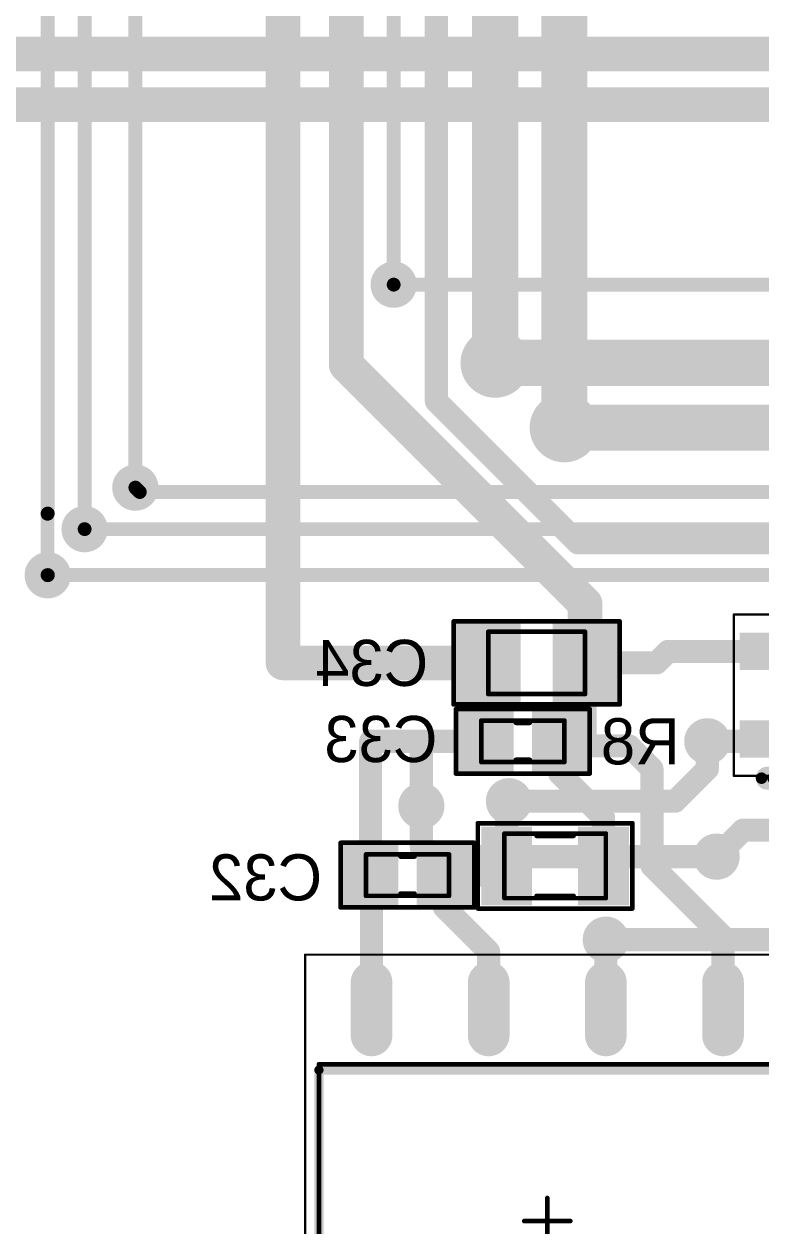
# Model space of a CAD drawing. Header units: millimetres. Extents: x 29 to 180, y 30 to 200.
# Drawn here: x 71.49 to 87.46, y 63.19 to 89.25 of the extents above; entities that cross this region are included whole.
import ezdxf

# ---------------------------------------------------------------- set-up
doc = ezdxf.new("R2010")
doc.units = ezdxf.units.MM
for name, color, linetype in [('BottomLayer', 5, 'Continuous'), ('BottomOverlay', 54, 'Continuous'), ('BottomPaste', 16, 'Continuous'), ('BottomSolder', 6, 'Continuous'), ('Mechanical13', 56, 'Continuous'), ('Mechanical15', 56, 'Continuous'), ('MultiLayer', 9, 'Continuous'), ('TopLayer', 1, 'Continuous'), ('TopSolder', 216, 'Continuous'), ('ViaHoleLayer', 16, 'Continuous')]:
    doc.layers.add(name, color=color, linetype=linetype)

# ---------------------------------------------------------------- blocks, each defined once
blk = doc.blocks.new('SMD_C_0603_B_234')
at = {"layer": 'BottomLayer'}
for points in [[(-1.3, 0.55), (-1.3, -0.55), (-0.3, 0.55), (-0.3, -0.55)], [(0.3, 0.55), (0.3, -0.55), (1.3, 0.55), (1.3, -0.55)]]:
    blk.add_solid(points, dxfattribs=at)
at = {"layer": 'BottomOverlay', "const_width": 0.1}
for points in [[(-1.45, -0.7), (-1.45, 0.7)], [(-1.45, 0.7), (1.45, 0.7)], [(1.45, -0.7), (1.45, 0.7)], [(-0.15, 0.4), (0.15, 0.4)], [(-0.15, -0.4), (0.15, -0.4)], [(-1.45, -0.7), (1.45, -0.7)]]:
    blk.add_lwpolyline(points, dxfattribs=at)
at = {"layer": 'BottomOverlay', "const_width": 0.05}
for points in [[(-1.475, 0.7, 1), (-1.425, 0.7, 1)], [(-1.475, 0.7, 1), (-1.425, 0.7, 1)], [(1.425, 0.7, 1), (1.475, 0.7, 1)], [(1.425, 0.7, 1), (1.475, 0.7, 1)], [(-0.175, 0.4, 1), (-0.125, 0.4, 1)], [(0.125, 0.4, 1), (0.175, 0.4, 1)], [(-0.175, -0.4, 1), (-0.125, -0.4, 1)], [(0.125, -0.4, 1), (0.175, -0.4, 1)], [(-1.475, -0.7, 1), (-1.425, -0.7, 1)], [(-1.475, -0.7, 1), (-1.425, -0.7, 1)], [(1.425, -0.7, 1), (1.475, -0.7, 1)], [(1.425, -0.7, 1), (1.475, -0.7, 1)]]:
    blk.add_lwpolyline(points, format="xyb", close=True, dxfattribs=at)
at = {"layer": 'BottomPaste'}
for points in [[(-1.3, 0.55), (-1.3, -0.55), (-0.3, 0.55), (-0.3, -0.55)], [(0.3, 0.55), (0.3, -0.55), (1.3, 0.55), (1.3, -0.55)]]:
    blk.add_solid(points, dxfattribs=at)
at = {"layer": 'BottomSolder'}
for points in [[(-1.402, 0.652), (-1.402, -0.652), (-0.198, 0.652), (-0.198, -0.652)], [(0.198, 0.652), (0.198, -0.652), (1.402, 0.652), (1.402, -0.652)]]:
    blk.add_solid(points, dxfattribs=at)
at = {"layer": 'Mechanical13', "const_width": 0.1}
for points in [[(-0.9, -0.45), (-0.9, 0.45)], [(-0.9, 0.45), (0.9, 0.45)], [(0.9, -0.45), (0.9, 0.45)], [(-0.9, -0.45), (0.9, -0.45)]]:
    blk.add_lwpolyline(points, dxfattribs=at)
at = {"layer": 'Mechanical13', "const_width": 0.05}
for points in [[(-0.925, 0.45, 1), (-0.875, 0.45, 1)], [(-0.925, 0.45, 1), (-0.875, 0.45, 1)], [(0.875, 0.45, 1), (0.925, 0.45, 1)], [(0.875, 0.45, 1), (0.925, 0.45, 1)], [(-0.925, -0.45, 1), (-0.875, -0.45, 1)], [(-0.925, -0.45, 1), (-0.875, -0.45, 1)], [(0.875, -0.45, 1), (0.925, -0.45, 1)], [(0.875, -0.45, 1), (0.925, -0.45, 1)]]:
    blk.add_lwpolyline(points, format="xyb", close=True, dxfattribs=at)
at = {"layer": 'Mechanical15', "const_width": 0.05}
for points in [[(-1.475, -0.7), (-1.475, 0.7)], [(-1.475, 0.7), (1.45, 0.7)], [(1.45, -0.7), (1.45, 0.7)], [(-1.475, -0.7), (1.45, -0.7)]]:
    blk.add_lwpolyline(points, dxfattribs=at)
at = {"layer": 'Mechanical15', "const_width": 0.025}
for points in [[(-1.488, 0.7, 1), (-1.463, 0.7, 1)], [(-1.488, 0.7, 1), (-1.463, 0.7, 1)], [(1.438, 0.7, 1), (1.462, 0.7, 1)], [(1.438, 0.7, 1), (1.462, 0.7, 1)], [(-1.488, -0.7, 1), (-1.463, -0.7, 1)], [(-1.488, -0.7, 1), (-1.463, -0.7, 1)], [(1.438, -0.7, 1), (1.462, -0.7, 1)], [(1.438, -0.7, 1), (1.462, -0.7, 1)]]:
    blk.add_lwpolyline(points, format="xyb", close=True, dxfattribs=at)
blk = doc.blocks.new('SMD_C_0603_B_235')
at = {"layer": 'BottomLayer'}
for points in [[(-1.3, 0.55), (-1.3, -0.55), (-0.3, 0.55), (-0.3, -0.55)], [(0.3, 0.55), (0.3, -0.55), (1.3, 0.55), (1.3, -0.55)]]:
    blk.add_solid(points, dxfattribs=at)
at = {"layer": 'BottomOverlay', "const_width": 0.1}
for points in [[(-1.45, -0.7), (-1.45, 0.7)], [(-1.45, 0.7), (1.45, 0.7)], [(1.45, -0.7), (1.45, 0.7)], [(-0.15, 0.4), (0.15, 0.4)], [(-0.15, -0.4), (0.15, -0.4)], [(-1.45, -0.7), (1.45, -0.7)]]:
    blk.add_lwpolyline(points, dxfattribs=at)
at = {"layer": 'BottomOverlay', "const_width": 0.05}
for points in [[(-1.475, 0.7, 1), (-1.425, 0.7, 1)], [(-1.475, 0.7, 1), (-1.425, 0.7, 1)], [(1.425, 0.7, 1), (1.475, 0.7, 1)], [(1.425, 0.7, 1), (1.475, 0.7, 1)], [(-0.175, 0.4, 1), (-0.125, 0.4, 1)], [(0.125, 0.4, 1), (0.175, 0.4, 1)], [(-0.175, -0.4, 1), (-0.125, -0.4, 1)], [(0.125, -0.4, 1), (0.175, -0.4, 1)], [(-1.475, -0.7, 1), (-1.425, -0.7, 1)], [(-1.475, -0.7, 1), (-1.425, -0.7, 1)], [(1.425, -0.7, 1), (1.475, -0.7, 1)], [(1.425, -0.7, 1), (1.475, -0.7, 1)]]:
    blk.add_lwpolyline(points, format="xyb", close=True, dxfattribs=at)
at = {"layer": 'BottomPaste'}
for points in [[(-1.3, 0.55), (-1.3, -0.55), (-0.3, 0.55), (-0.3, -0.55)], [(0.3, 0.55), (0.3, -0.55), (1.3, 0.55), (1.3, -0.55)]]:
    blk.add_solid(points, dxfattribs=at)
at = {"layer": 'BottomSolder'}
for points in [[(-1.402, 0.652), (-1.402, -0.652), (-0.198, 0.652), (-0.198, -0.652)], [(0.198, 0.652), (0.198, -0.652), (1.402, 0.652), (1.402, -0.652)]]:
    blk.add_solid(points, dxfattribs=at)
at = {"layer": 'Mechanical13', "const_width": 0.1}
for points in [[(-0.9, -0.45), (-0.9, 0.45)], [(-0.9, 0.45), (0.9, 0.45)], [(0.9, -0.45), (0.9, 0.45)], [(-0.9, -0.45), (0.9, -0.45)]]:
    blk.add_lwpolyline(points, dxfattribs=at)
at = {"layer": 'Mechanical13', "const_width": 0.05}
for points in [[(-0.925, 0.45, 1), (-0.875, 0.45, 1)], [(-0.925, 0.45, 1), (-0.875, 0.45, 1)], [(0.875, 0.45, 1), (0.925, 0.45, 1)], [(0.875, 0.45, 1), (0.925, 0.45, 1)], [(-0.925, -0.45, 1), (-0.875, -0.45, 1)], [(-0.925, -0.45, 1), (-0.875, -0.45, 1)], [(0.875, -0.45, 1), (0.925, -0.45, 1)], [(0.875, -0.45, 1), (0.925, -0.45, 1)]]:
    blk.add_lwpolyline(points, format="xyb", close=True, dxfattribs=at)
at = {"layer": 'Mechanical15', "const_width": 0.05}
for points in [[(-1.475, -0.7), (-1.475, 0.7)], [(-1.475, 0.7), (1.45, 0.7)], [(1.45, -0.7), (1.45, 0.7)], [(-1.475, -0.7), (1.45, -0.7)]]:
    blk.add_lwpolyline(points, dxfattribs=at)
at = {"layer": 'Mechanical15', "const_width": 0.025}
for points in [[(-1.488, 0.7, 1), (-1.463, 0.7, 1)], [(-1.488, 0.7, 1), (-1.463, 0.7, 1)], [(1.438, 0.7, 1), (1.462, 0.7, 1)], [(1.438, 0.7, 1), (1.462, 0.7, 1)], [(-1.488, -0.7, 1), (-1.463, -0.7, 1)], [(-1.488, -0.7, 1), (-1.463, -0.7, 1)], [(1.438, -0.7, 1), (1.462, -0.7, 1)], [(1.438, -0.7, 1), (1.462, -0.7, 1)]]:
    blk.add_lwpolyline(points, format="xyb", close=True, dxfattribs=at)
blk = doc.blocks.new('SMD_C_0805_B_236')
at = {"layer": 'BottomLayer'}
for points in [[(-1.65, 0.75), (-1.65, -0.75), (-0.45, 0.75), (-0.45, -0.75)], [(0.45, 0.75), (0.45, -0.75), (1.65, 0.75), (1.65, -0.75)]]:
    blk.add_solid(points, dxfattribs=at)
at = {"layer": 'BottomOverlay', "const_width": 0.1}
for points in [[(-1.8, -0.9), (-1.8, 0.9)], [(-1.8, 0.9), (1.8, 0.9)], [(1.8, -0.9), (1.8, 0.9)], [(-0.35, 0.675), (0.35, 0.675)], [(-0.35, -0.675), (0.35, -0.675)], [(-1.8, -0.9), (1.8, -0.9)]]:
    blk.add_lwpolyline(points, dxfattribs=at)
at = {"layer": 'BottomOverlay', "const_width": 0.05}
for points in [[(-1.825, 0.9, 1), (-1.775, 0.9, 1)], [(-1.825, 0.9, 1), (-1.775, 0.9, 1)], [(1.775, 0.9, 1), (1.825, 0.9, 1)], [(1.775, 0.9, 1), (1.825, 0.9, 1)], [(-0.375, 0.675, 1), (-0.325, 0.675, 1)], [(0.325, 0.675, 1), (0.375, 0.675, 1)], [(-0.375, -0.675, 1), (-0.325, -0.675, 1)], [(0.325, -0.675, 1), (0.375, -0.675, 1)], [(-1.825, -0.9, 1), (-1.775, -0.9, 1)], [(-1.825, -0.9, 1), (-1.775, -0.9, 1)], [(1.775, -0.9, 1), (1.825, -0.9, 1)], [(1.775, -0.9, 1), (1.825, -0.9, 1)]]:
    blk.add_lwpolyline(points, format="xyb", close=True, dxfattribs=at)
at = {"layer": 'BottomPaste'}
for points in [[(-1.65, 0.75), (-1.65, -0.75), (-0.45, 0.75), (-0.45, -0.75)], [(0.45, 0.75), (0.45, -0.75), (1.65, 0.75), (1.65, -0.75)]]:
    blk.add_solid(points, dxfattribs=at)
at = {"layer": 'BottomSolder'}
for points in [[(-1.752, 0.852), (-1.752, -0.852), (-0.348, 0.852), (-0.348, -0.852)], [(0.348, 0.852), (0.348, -0.852), (1.752, 0.852), (1.752, -0.852)]]:
    blk.add_solid(points, dxfattribs=at)
at = {"layer": 'Mechanical13', "const_width": 0.1}
for points in [[(-1.05, 0.675), (1.05, 0.675)], [(-1.05, -0.675), (-1.05, 0.675)], [(1.05, -0.675), (1.05, 0.675)], [(-1.05, -0.675), (1.05, -0.675)]]:
    blk.add_lwpolyline(points, dxfattribs=at)
at = {"layer": 'Mechanical13', "const_width": 0.05}
for points in [[(-1.075, 0.675, 1), (-1.025, 0.675, 1)], [(-1.075, 0.675, 1), (-1.025, 0.675, 1)], [(1.025, 0.675, 1), (1.075, 0.675, 1)], [(1.025, 0.675, 1), (1.075, 0.675, 1)], [(-1.075, -0.675, 1), (-1.025, -0.675, 1)], [(-1.075, -0.675, 1), (-1.025, -0.675, 1)], [(1.025, -0.675, 1), (1.075, -0.675, 1)], [(1.025, -0.675, 1), (1.075, -0.675, 1)]]:
    blk.add_lwpolyline(points, format="xyb", close=True, dxfattribs=at)
at = {"layer": 'Mechanical15', "const_width": 0.05}
for points in [[(-1.8, 0.9), (1.825, 0.9)], [(-1.8, -0.9), (-1.8, 0.9)], [(1.825, -0.9), (1.825, 0.9)], [(-1.8, -0.9), (1.825, -0.9)]]:
    blk.add_lwpolyline(points, dxfattribs=at)
at = {"layer": 'Mechanical15', "const_width": 0.025}
for points in [[(-1.812, 0.9, 1), (-1.787, 0.9, 1)], [(-1.812, 0.9, 1), (-1.787, 0.9, 1)], [(1.813, 0.9, 1), (1.837, 0.9, 1)], [(1.813, 0.9, 1), (1.837, 0.9, 1)], [(-1.812, -0.9, 1), (-1.787, -0.9, 1)], [(-1.812, -0.9, 1), (-1.787, -0.9, 1)], [(1.813, -0.9, 1), (1.837, -0.9, 1)], [(1.813, -0.9, 1), (1.837, -0.9, 1)]]:
    blk.add_lwpolyline(points, format="xyb", close=True, dxfattribs=at)
blk = doc.blocks.new('6N139_X007_B_375')
at = {"layer": 'BottomLayer', "const_width": 0.7}
for points in [[(-4.025, 3.81), (-5.175, 3.81)], [(5.175, 3.81), (4.025, 3.81)], [(-4.025, 1.27), (-5.175, 1.27)], [(5.175, 1.27), (4.025, 1.27)], [(-4.025, -1.27), (-5.175, -1.27)], [(5.175, -1.27), (4.025, -1.27)], [(5.175, -3.81), (4.025, -3.81)]]:
    blk.add_lwpolyline(points, dxfattribs=at)
at = {"layer": 'BottomLayer', "const_width": 0.35}
for points in [[(-5.35, 3.81, 1), (-5, 3.81, 1)], [(-4.2, 3.81, 1), (-3.85, 3.81, 1)], [(3.85, 3.81, 1), (4.2, 3.81, 1)], [(5, 3.81, 1), (5.35, 3.81, 1)], [(-5.35, 1.27, 1), (-5, 1.27, 1)], [(-4.2, 1.27, 1), (-3.85, 1.27, 1)], [(3.85, 1.27, 1), (4.2, 1.27, 1)], [(5, 1.27, 1), (5.35, 1.27, 1)], [(-5.35, -1.27, 1), (-5, -1.27, 1)], [(-4.2, -1.27, 1), (-3.85, -1.27, 1)], [(3.85, -1.27, 1), (4.2, -1.27, 1)], [(5, -1.27, 1), (5.35, -1.27, 1)], [(3.85, -3.81, 1), (4.2, -3.81, 1)], [(5, -3.81, 1), (5.35, -3.81, 1)]]:
    blk.add_lwpolyline(points, format="xyb", close=True, dxfattribs=at)
at = {"layer": 'BottomLayer'}
blk.add_solid([(-5.525, -3.46), (-5.525, -4.16), (-3.675, -3.46), (-3.675, -4.16)], dxfattribs=at)
at = {"layer": 'BottomOverlay', "const_width": 0.2}
for points in [[(-3.275, 4.95), (-3.275, -4.95)], [(-3.275, 4.95), (3.275, 4.95)], [(3.275, 4.95), (3.275, -4.95)], [(-3.275, -4.95), (3.275, -4.95)]]:
    blk.add_lwpolyline(points, dxfattribs=at)
at = {"layer": 'BottomOverlay'}
for points, const_width in [([(-3.325, 4.95, 1), (-3.225, 4.95, 1)], 0.1), ([(-3.325, 4.95, 1), (-3.225, 4.95, 1)], 0.1), ([(3.225, 4.95, 1), (3.325, 4.95, 1)], 0.1), ([(3.225, 4.95, 1), (3.325, 4.95, 1)], 0.1), ([(-1.975, -3.95, 1), (-2.575, -3.95, 1)], 0.6), ([(-2.725, -3.95, 1), (-2.425, -3.95, 1)], 0.3), ([(-2.125, -3.95, 1), (-1.825, -3.95, 1)], 0.3), ([(-4.475, -4.71, 1), (-4.725, -4.71, 1)], 0.25), ([(-4.788, -4.71, 1), (-4.663, -4.71, 1)], 0.125), ([(-4.537, -4.71, 1), (-4.413, -4.71, 1)], 0.125), ([(-3.325, -4.95, 1), (-3.225, -4.95, 1)], 0.1), ([(-3.325, -4.95, 1), (-3.225, -4.95, 1)], 0.1), ([(3.225, -4.95, 1), (3.325, -4.95, 1)], 0.1), ([(3.225, -4.95, 1), (3.325, -4.95, 1)], 0.1)]:
    blk.add_lwpolyline(points, format="xyb", close=True, dxfattribs=dict(at, const_width=const_width))
at = {"layer": 'BottomPaste', "const_width": 0.7}
for points in [[(-4.025, 3.81), (-5.175, 3.81)], [(5.175, 3.81), (4.025, 3.81)], [(-4.025, 1.27), (-5.175, 1.27)], [(5.175, 1.27), (4.025, 1.27)], [(-4.025, -1.27), (-5.175, -1.27)], [(5.175, -1.27), (4.025, -1.27)], [(5.175, -3.81), (4.025, -3.81)]]:
    blk.add_lwpolyline(points, dxfattribs=at)
at = {"layer": 'BottomPaste', "const_width": 0.35}
for points in [[(-5.35, 3.81, 1), (-5, 3.81, 1)], [(-4.2, 3.81, 1), (-3.85, 3.81, 1)], [(3.85, 3.81, 1), (4.2, 3.81, 1)], [(5, 3.81, 1), (5.35, 3.81, 1)], [(-5.35, 1.27, 1), (-5, 1.27, 1)], [(-4.2, 1.27, 1), (-3.85, 1.27, 1)], [(3.85, 1.27, 1), (4.2, 1.27, 1)], [(5, 1.27, 1), (5.35, 1.27, 1)], [(-5.35, -1.27, 1), (-5, -1.27, 1)], [(-4.2, -1.27, 1), (-3.85, -1.27, 1)], [(3.85, -1.27, 1), (4.2, -1.27, 1)], [(5, -1.27, 1), (5.35, -1.27, 1)], [(3.85, -3.81, 1), (4.2, -3.81, 1)], [(5, -3.81, 1), (5.35, -3.81, 1)]]:
    blk.add_lwpolyline(points, format="xyb", close=True, dxfattribs=at)
at = {"layer": 'BottomPaste'}
blk.add_solid([(-5.525, -3.46), (-5.525, -4.16), (-3.675, -3.46), (-3.675, -4.16)], dxfattribs=at)
at = {"layer": 'BottomSolder', "const_width": 0.903}
for points in [[(-4.025, 3.81), (-5.175, 3.81)], [(5.175, 3.81), (4.025, 3.81)], [(-4.025, 1.27), (-5.175, 1.27)], [(5.175, 1.27), (4.025, 1.27)], [(-4.025, -1.27), (-5.175, -1.27)], [(5.175, -1.27), (4.025, -1.27)], [(5.175, -3.81), (4.025, -3.81)]]:
    blk.add_lwpolyline(points, dxfattribs=at)
at = {"layer": 'BottomSolder', "const_width": 0.452}
for points in [[(-5.401, 3.81, 1), (-4.949, 3.81, 1)], [(-4.251, 3.81, 1), (-3.799, 3.81, 1)], [(3.799, 3.81, 1), (4.251, 3.81, 1)], [(4.949, 3.81, 1), (5.401, 3.81, 1)], [(-5.401, 1.27, 1), (-4.949, 1.27, 1)], [(-4.251, 1.27, 1), (-3.799, 1.27, 1)], [(3.799, 1.27, 1), (4.251, 1.27, 1)], [(4.949, 1.27, 1), (5.401, 1.27, 1)], [(-5.401, -1.27, 1), (-4.949, -1.27, 1)], [(-4.251, -1.27, 1), (-3.799, -1.27, 1)], [(3.799, -1.27, 1), (4.251, -1.27, 1)], [(4.949, -1.27, 1), (5.401, -1.27, 1)], [(3.799, -3.81, 1), (4.251, -3.81, 1)], [(4.949, -3.81, 1), (5.401, -3.81, 1)]]:
    blk.add_lwpolyline(points, format="xyb", close=True, dxfattribs=at)
at = {"layer": 'BottomSolder'}
blk.add_solid([(-5.627, -3.358), (-5.627, -4.262), (-3.573, -3.358), (-3.573, -4.262)], dxfattribs=at)
at = {"layer": 'Mechanical13', "const_width": 0.1}
for points in [[(-3.4, 4.95), (-3.4, -4.95)], [(-3.4, 4.95), (3.4, 4.95)], [(3.4, 4.95), (3.4, -4.95)], [(-3.4, -4.95), (3.4, -4.95)]]:
    blk.add_lwpolyline(points, dxfattribs=at)
at = {"layer": 'Mechanical13'}
for points, const_width in [([(-3.425, 4.95, 1), (-3.375, 4.95, 1)], 0.05), ([(-3.425, 4.95, 1), (-3.375, 4.95, 1)], 0.05), ([(3.375, 4.95, 1), (3.425, 4.95, 1)], 0.05), ([(3.375, 4.95, 1), (3.425, 4.95, 1)], 0.05), ([(-2, -4.05, 1), (-3, -4.05, 1)], 0.1), ([(-3.025, -4.05, 1), (-2.975, -4.05, 1)], 0.05), ([(-2.025, -4.05, 1), (-1.975, -4.05, 1)], 0.05), ([(-3.425, -4.95, 1), (-3.375, -4.95, 1)], 0.05), ([(-3.425, -4.95, 1), (-3.375, -4.95, 1)], 0.05), ([(3.375, -4.95, 1), (3.425, -4.95, 1)], 0.05), ([(3.375, -4.95, 1), (3.425, -4.95, 1)], 0.05)]:
    blk.add_lwpolyline(points, format="xyb", close=True, dxfattribs=dict(at, const_width=const_width))
at = {"layer": 'Mechanical15'}
for points, const_width in [([(-5.775, 5.25), (-5.775, -5.25)], 0.05), ([(-5.775, 5.25), (5.775, 5.25)], 0.05), ([(5.775, 5.25), (5.775, -5.25)], 0.05), ([(0, 0.5), (0, -0.5)], 0.1), ([(-0.5, 0), (0.5, 0)], 0.1), ([(-5.775, -5.25), (5.775, -5.25)], 0.05)]:
    blk.add_lwpolyline(points, dxfattribs=dict(at, const_width=const_width))
for points, const_width in [([(-5.787, 5.25, 1), (-5.763, 5.25, 1)], 0.025), ([(-5.787, 5.25, 1), (-5.763, 5.25, 1)], 0.025), ([(5.763, 5.25, 1), (5.787, 5.25, 1)], 0.025), ([(5.763, 5.25, 1), (5.787, 5.25, 1)], 0.025), ([(-0.025, 0.5, 1), (0.025, 0.5, 1)], 0.05), ([(-0.525, 0, 1), (-0.475, 0, 1)], 0.05), ([(0.475, 0, 1), (0.525, 0, 1)], 0.05), ([(-0.025, -0.5, 1), (0.025, -0.5, 1)], 0.05), ([(-5.787, -5.25, 1), (-5.763, -5.25, 1)], 0.025), ([(-5.787, -5.25, 1), (-5.763, -5.25, 1)], 0.025), ([(5.763, -5.25, 1), (5.787, -5.25, 1)], 0.025), ([(5.763, -5.25, 1), (5.787, -5.25, 1)], 0.025)]:
    blk.add_lwpolyline(points, format="xyb", close=True, dxfattribs=dict(at, const_width=const_width))
blk = doc.blocks.new('SMD_R_0805_B_427')
at = {"layer": 'BottomLayer'}
for points in [[(-1.5, 0.75), (-1.5, -0.75), (-0.6, 0.75), (-0.6, -0.75)], [(0.6, 0.75), (0.6, -0.75), (1.5, 0.75), (1.5, -0.75)]]:
    blk.add_solid(points, dxfattribs=at)
at = {"layer": 'BottomOverlay', "const_width": 0.1}
for points in [[(-1.675, -0.925), (-1.675, 0.925)], [(-1.675, 0.925), (1.675, 0.925)], [(1.675, -0.925), (1.675, 0.925)], [(-0.4, 0.65), (0.4, 0.65)], [(-0.4, -0.65), (0.4, -0.65)], [(-1.675, -0.925), (1.675, -0.925)]]:
    blk.add_lwpolyline(points, dxfattribs=at)
at = {"layer": 'BottomOverlay', "const_width": 0.05}
for points in [[(-1.7, 0.925, 1), (-1.65, 0.925, 1)], [(-1.7, 0.925, 1), (-1.65, 0.925, 1)], [(1.65, 0.925, 1), (1.7, 0.925, 1)], [(1.65, 0.925, 1), (1.7, 0.925, 1)], [(-0.425, 0.65, 1), (-0.375, 0.65, 1)], [(0.375, 0.65, 1), (0.425, 0.65, 1)], [(-0.425, -0.65, 1), (-0.375, -0.65, 1)], [(0.375, -0.65, 1), (0.425, -0.65, 1)], [(-1.7, -0.925, 1), (-1.65, -0.925, 1)], [(-1.7, -0.925, 1), (-1.65, -0.925, 1)], [(1.65, -0.925, 1), (1.7, -0.925, 1)], [(1.65, -0.925, 1), (1.7, -0.925, 1)]]:
    blk.add_lwpolyline(points, format="xyb", close=True, dxfattribs=at)
at = {"layer": 'BottomPaste'}
for points in [[(-1.5, 0.75), (-1.5, -0.75), (-0.6, 0.75), (-0.6, -0.75)], [(0.6, 0.75), (0.6, -0.75), (1.5, 0.75), (1.5, -0.75)]]:
    blk.add_solid(points, dxfattribs=at)
at = {"layer": 'BottomSolder'}
for points in [[(-1.602, 0.852), (-1.602, -0.852), (-0.498, 0.852), (-0.498, -0.852)], [(0.498, 0.852), (0.498, -0.852), (1.602, 0.852), (1.602, -0.852)]]:
    blk.add_solid(points, dxfattribs=at)
at = {"layer": 'Mechanical13', "const_width": 0.1}
for points in [[(-1.1, 0.7), (1.1, 0.7)], [(-1.1, -0.7), (-1.1, 0.7)], [(1.1, -0.7), (1.1, 0.7)], [(-1.1, -0.7), (1.1, -0.7)]]:
    blk.add_lwpolyline(points, dxfattribs=at)
at = {"layer": 'Mechanical13', "const_width": 0.05}
for points in [[(-1.125, 0.7, 1), (-1.075, 0.7, 1)], [(-1.125, 0.7, 1), (-1.075, 0.7, 1)], [(1.075, 0.7, 1), (1.125, 0.7, 1)], [(1.075, 0.7, 1), (1.125, 0.7, 1)], [(-1.125, -0.7, 1), (-1.075, -0.7, 1)], [(-1.125, -0.7, 1), (-1.075, -0.7, 1)], [(1.075, -0.7, 1), (1.125, -0.7, 1)], [(1.075, -0.7, 1), (1.125, -0.7, 1)]]:
    blk.add_lwpolyline(points, format="xyb", close=True, dxfattribs=at)
at = {"layer": 'Mechanical15', "const_width": 0.05}
for points in [[(-1.675, 0.925), (1.675, 0.925)], [(-1.675, -0.925), (-1.675, 0.925)], [(1.675, -0.925), (1.675, 0.925)], [(-1.675, -0.925), (1.675, -0.925)]]:
    blk.add_lwpolyline(points, dxfattribs=at)
at = {"layer": 'Mechanical15', "const_width": 0.025}
for points in [[(-1.687, 0.925, 1), (-1.663, 0.925, 1)], [(-1.687, 0.925, 1), (-1.663, 0.925, 1)], [(1.663, 0.925, 1), (1.687, 0.925, 1)], [(1.663, 0.925, 1), (1.687, 0.925, 1)], [(-1.687, -0.925, 1), (-1.663, -0.925, 1)], [(-1.687, -0.925, 1), (-1.663, -0.925, 1)], [(1.663, -0.925, 1), (1.687, -0.925, 1)], [(1.663, -0.925, 1), (1.687, -0.925, 1)]]:
    blk.add_lwpolyline(points, format="xyb", close=True, dxfattribs=at)
blk = doc.blocks.new('SOT23_3_B_569')
at = {"layer": 'BottomLayer'}
for points in [[(-1.7, 1.25), (-1.7, 0.65), (-0.7, 1.25), (-0.7, 0.65)], [(0.7, 0.3), (0.7, -0.3), (1.7, 0.3), (1.7, -0.3)], [(-1.7, -0.65), (-1.7, -1.25), (-0.7, -0.65), (-0.7, -1.25)]]:
    blk.add_solid(points, dxfattribs=at)
at = {"layer": 'BottomOverlay', "const_width": 0.2}
for points in [[(-0.3, 1.5), (0.7, 1.5)], [(0.7, 0.7), (0.7, 1.5)], [(0.7, -1.5), (0.7, -0.7)], [(-0.3, -1.5), (0.7, -1.5)]]:
    blk.add_lwpolyline(points, dxfattribs=at)
at = {"layer": 'BottomOverlay'}
for points, const_width in [([(-0.35, 1.5, 1), (-0.25, 1.5, 1)], 0.1), ([(0.65, 1.5, 1), (0.75, 1.5, 1)], 0.1), ([(0.65, 1.5, 1), (0.75, 1.5, 1)], 0.1), ([(0.65, 0.7, 1), (0.75, 0.7, 1)], 0.1), ([(0.65, -0.7, 1), (0.75, -0.7, 1)], 0.1), ([(-1.075, -1.8, 1), (-1.325, -1.8, 1)], 0.25), ([(-0.35, -1.5, 1), (-0.25, -1.5, 1)], 0.1), ([(0.65, -1.5, 1), (0.75, -1.5, 1)], 0.1), ([(0.65, -1.5, 1), (0.75, -1.5, 1)], 0.1), ([(-1.388, -1.8, 1), (-1.263, -1.8, 1)], 0.125), ([(-1.137, -1.8, 1), (-1.012, -1.8, 1)], 0.125)]:
    blk.add_lwpolyline(points, format="xyb", close=True, dxfattribs=dict(at, const_width=const_width))
at = {"layer": 'BottomPaste'}
for points in [[(-1.7, 1.25), (-1.7, 0.65), (-0.7, 1.25), (-0.7, 0.65)], [(0.7, 0.3), (0.7, -0.3), (1.7, 0.3), (1.7, -0.3)], [(-1.7, -0.65), (-1.7, -1.25), (-0.7, -0.65), (-0.7, -1.25)]]:
    blk.add_solid(points, dxfattribs=at)
at = {"layer": 'BottomSolder'}
for points in [[(-1.802, 1.352), (-1.802, 0.548), (-0.598, 1.352), (-0.598, 0.548)], [(0.598, 0.402), (0.598, -0.402), (1.802, 0.402), (1.802, -0.402)], [(-1.802, -0.548), (-1.802, -1.352), (-0.598, -0.548), (-0.598, -1.352)]]:
    blk.add_solid(points, dxfattribs=at)
at = {"layer": 'Mechanical13', "const_width": 0.1}
for points in [[(-0.7, 1.5), (0.7, 1.5)], [(-0.7, -1.5), (-0.7, 1.5)], [(0.7, -1.5), (0.7, 1.5)], [(-0.7, -1.5), (0.7, -1.5)]]:
    blk.add_lwpolyline(points, dxfattribs=at)
at = {"layer": 'Mechanical13', "const_width": 0.05}
for points in [[(-0.725, 1.5, 1), (-0.675, 1.5, 1)], [(-0.725, 1.5, 1), (-0.675, 1.5, 1)], [(0.675, 1.5, 1), (0.725, 1.5, 1)], [(0.675, 1.5, 1), (0.725, 1.5, 1)], [(-0.725, -1.5, 1), (-0.675, -1.5, 1)], [(-0.725, -1.5, 1), (-0.675, -1.5, 1)], [(0.675, -1.5, 1), (0.725, -1.5, 1)], [(0.675, -1.5, 1), (0.725, -1.5, 1)]]:
    blk.add_lwpolyline(points, format="xyb", close=True, dxfattribs=at)
at = {"layer": 'Mechanical15'}
for points, const_width in [([(-1.925, 1.75), (1.925, 1.75)], 0.05), ([(-1.925, -1.75), (-1.925, 1.75)], 0.05), ([(1.925, -1.75), (1.925, 1.75)], 0.05), ([(0, -0.5), (0, 0.5)], 0.1), ([(-0.5, 0), (0.5, 0)], 0.1), ([(-1.925, -1.75), (1.925, -1.75)], 0.05)]:
    blk.add_lwpolyline(points, dxfattribs=dict(at, const_width=const_width))
for points, const_width in [([(-1.937, 1.75, 1), (-1.913, 1.75, 1)], 0.025), ([(-1.937, 1.75, 1), (-1.913, 1.75, 1)], 0.025), ([(1.913, 1.75, 1), (1.937, 1.75, 1)], 0.025), ([(1.913, 1.75, 1), (1.937, 1.75, 1)], 0.025), ([(-0.025, 0.5, 1), (0.025, 0.5, 1)], 0.05), ([(-0.525, 0, 1), (-0.475, 0, 1)], 0.05), ([(0.475, 0, 1), (0.525, 0, 1)], 0.05), ([(-0.025, -0.5, 1), (0.025, -0.5, 1)], 0.05), ([(-1.937, -1.75, 1), (-1.913, -1.75, 1)], 0.025), ([(-1.937, -1.75, 1), (-1.913, -1.75, 1)], 0.025), ([(1.913, -1.75, 1), (1.937, -1.75, 1)], 0.025), ([(1.913, -1.75, 1), (1.937, -1.75, 1)], 0.025)]:
    blk.add_lwpolyline(points, format="xyb", close=True, dxfattribs=dict(at, const_width=const_width))

msp = doc.modelspace()

# ---------------------------------------------------------------- linework, layer by layer
at = {"layer": 'BottomLayer'}
for points, const_width in [([(80.425, 81.075), (80.425, 102.525)], 0.5), ([(79.5, 83.6), (79.5, 102.5)], 0.3), ([(72, 78.637), (72, 100.8)], 0.3), ([(72.8, 78.3), (72.8, 100.9)], 0.3), ([(73.9, 79.2), (73.9, 100.7)], 0.3), ([(78.471, 81.862), (78.471, 99.329)], 0.75), ([(77.1, 75.4), (77.1, 99)], 0.75), ([(81.7, 81.9), (81.7, 97.83)], 1), ([(83.2, 80.5), (83.2, 97.2)], 1), ([(78.471, 81.862), (83.65, 76.683)], 0.75), ([(80.425, 81.075), (83.5, 78)], 0.5), ([(71.996, 78.633), (72, 78.637)], 0.3), ([(71.996, 77.304), (71.996, 78.633)], 0.3), ([(83.5, 78), (88.9, 78)], 0.5), ([(71.996, 77.304), (72, 77.3)], 0.3), ([(83.65, 75.4), (83.65, 76.683)], 0.75), ([(85.2, 75.4), (85.45, 75.65)], 0.5), ([(85.45, 75.65), (87.6, 75.65)], 0.5), ([(77.1, 75.4), (81.55, 75.4)], 0.75), ([(81.4, 75.25), (81.55, 75.4)], 0.5), ([(83.65, 73.85), (83.65, 75.4)], 0.5), ([(83.65, 75.4), (85.2, 75.4)], 0.5), ([(81.4, 75.25), (81.5, 75.15)], 0.5), ([(81.5, 73.7), (81.5, 75.15)], 0.5), ([(83.4, 73.6), (83.65, 73.85)], 0.5), ([(87.15, 73.7), (87.2, 73.75)], 0.5), ([(79, 70.8), (79, 73.7)], 0.5), ([(79, 73.7), (80.1, 73.7)], 0.5), ([(80.1, 72.3), (80.1, 73.7)], 0.5), ([(80.1, 73.7), (81.5, 73.7)], 0.5), ([(83.1, 73), (83.1, 73.7)], 0.5), ([(83.1, 73.7), (83.2, 73.6)], 0.5), ([(83.2, 73.6), (83.4, 73.6)], 0.5), ([(83.4, 73.6), (84.604, 73.6)], 0.5), ([(84.604, 73.6), (85.1, 73.104)], 0.5), ([(86.3, 73.7), (87.15, 73.7)], 0.5), ([(83.1, 73), (84.05, 72.05)], 0.5), ([(85.1, 71), (85.1, 73.104)], 0.5), ([(81.95, 72.35), (82, 72.4)], 0.5), ([(81.95, 71), (81.95, 72.35)], 0.5), ([(84.05, 71), (84.05, 72.05)], 0.5), ([(86.5, 71.2), (87.075, 71.775)], 0.5), ([(87.075, 71.775), (88.2, 71.775)], 0.5), ([(81.75, 70.8), (81.95, 71)], 0.5), ([(85.1, 71), (86.64, 69.46)], 0.5), ([(79, 70.8), (79.02, 70.78)], 0.5), ([(79.02, 67.9), (79.02, 70.78)], 0.5), ([(80.6, 70.1), (80.6, 70.8)], 0.5), ([(80.6, 70.8), (81.75, 70.8)], 0.5), ([(80.6, 70.1), (81.56, 69.14)], 0.5), ([(84.1, 67.9), (84.1, 69.4)], 0.5), ([(86.64, 67.9), (86.64, 69.46)], 0.5), ([(81.56, 67.9), (81.56, 69.14)], 0.5)]:
    msp.add_lwpolyline(points, dxfattribs=dict(at, const_width=const_width))
for points, const_width in [([(79.3, 83.6, 1), (79.7, 83.6, 1)], 0.4), ([(79.425, 83.6, 1), (79.575, 83.6, 1)], 0.15), ([(81.375, 81.9, 1), (82.025, 81.9, 1)], 0.65), ([(81.45, 81.9, 1), (81.95, 81.9, 1)], 0.5), ([(78.283, 81.862, 1), (78.658, 81.862, 1)], 0.375), ([(78.283, 81.862, 1), (78.658, 81.862, 1)], 0.375), ([(80.3, 81.075, 1), (80.55, 81.075, 1)], 0.25), ([(80.3, 81.075, 1), (80.55, 81.075, 1)], 0.25), ([(82.875, 80.5, 1), (83.525, 80.5, 1)], 0.65), ([(82.95, 80.5, 1), (83.45, 80.5, 1)], 0.5), ([(73.7, 79.2, 1), (74.1, 79.2, 1)], 0.4), ([(73.825, 79.2, 1), (73.975, 79.2, 1)], 0.15), ([(71.921, 78.633, 1), (72.071, 78.633, 1)], 0.15), ([(71.921, 78.633, 1), (72.071, 78.633, 1)], 0.15), ([(71.925, 78.637, 1), (72.075, 78.637, 1)], 0.15), ([(71.925, 78.637, 1), (72.075, 78.637, 1)], 0.15), ([(72.6, 78.3, 1), (73, 78.3, 1)], 0.4), ([(72.725, 78.3, 1), (72.875, 78.3, 1)], 0.15), ([(83.375, 78, 1), (83.625, 78, 1)], 0.25), ([(83.375, 78, 1), (83.625, 78, 1)], 0.25), ([(71.8, 77.3, 1), (72.2, 77.3, 1)], 0.4), ([(71.921, 77.304, 1), (72.071, 77.304, 1)], 0.15), ([(71.921, 77.304, 1), (72.071, 77.304, 1)], 0.15), ([(71.925, 77.3, 1), (72.075, 77.3, 1)], 0.15), ([(83.463, 76.683, 1), (83.838, 76.683, 1)], 0.375), ([(83.463, 76.683, 1), (83.838, 76.683, 1)], 0.375), ([(85.325, 75.65, 1), (85.575, 75.65, 1)], 0.25), ([(85.325, 75.65, 1), (85.575, 75.65, 1)], 0.25), ([(87.475, 75.65, 1), (87.725, 75.65, 1)], 0.25), ([(76.913, 75.4, 1), (77.288, 75.4, 1)], 0.375), ([(76.913, 75.4, 1), (77.288, 75.4, 1)], 0.375), ([(81.362, 75.4, 1), (81.737, 75.4, 1)], 0.375), ([(81.425, 75.4, 1), (81.675, 75.4, 1)], 0.25), ([(83.463, 75.4, 1), (83.838, 75.4, 1)], 0.375), ([(83.525, 75.4, 1), (83.775, 75.4, 1)], 0.25), ([(83.525, 75.4, 1), (83.775, 75.4, 1)], 0.25), ([(85.075, 75.4, 1), (85.325, 75.4, 1)], 0.25), ([(85.075, 75.4, 1), (85.325, 75.4, 1)], 0.25), ([(81.275, 75.25, 1), (81.525, 75.25, 1)], 0.25), ([(81.275, 75.25, 1), (81.525, 75.25, 1)], 0.25), ([(81.375, 75.15, 1), (81.625, 75.15, 1)], 0.25), ([(81.375, 75.15, 1), (81.625, 75.15, 1)], 0.25), ([(83.525, 73.85, 1), (83.775, 73.85, 1)], 0.25), ([(83.525, 73.85, 1), (83.775, 73.85, 1)], 0.25), ([(86.1, 73.7, 1), (86.5, 73.7, 1)], 0.4), ([(87.075, 73.75, 1), (87.325, 73.75, 1)], 0.25), ([(78.875, 73.7, 1), (79.125, 73.7, 1)], 0.25), ([(78.875, 73.7, 1), (79.125, 73.7, 1)], 0.25), ([(79.975, 73.7, 1), (80.225, 73.7, 1)], 0.25), ([(79.975, 73.7, 1), (80.225, 73.7, 1)], 0.25), ([(79.975, 73.7, 1), (80.225, 73.7, 1)], 0.25), ([(81.375, 73.7, 1), (81.625, 73.7, 1)], 0.25), ([(81.375, 73.7, 1), (81.625, 73.7, 1)], 0.25), ([(82.975, 73.7, 1), (83.225, 73.7, 1)], 0.25), ([(82.975, 73.7, 1), (83.225, 73.7, 1)], 0.25), ([(83.075, 73.6, 1), (83.325, 73.6, 1)], 0.25), ([(83.075, 73.6, 1), (83.325, 73.6, 1)], 0.25), ([(83.275, 73.6, 1), (83.525, 73.6, 1)], 0.25), ([(83.275, 73.6, 1), (83.525, 73.6, 1)], 0.25), ([(83.275, 73.6, 1), (83.525, 73.6, 1)], 0.25), ([(84.479, 73.6, 1), (84.729, 73.6, 1)], 0.25), ([(84.479, 73.6, 1), (84.729, 73.6, 1)], 0.25), ([(86.175, 73.7, 1), (86.425, 73.7, 1)], 0.25), ([(87.025, 73.7, 1), (87.275, 73.7, 1)], 0.25), ([(87.025, 73.7, 1), (87.275, 73.7, 1)], 0.25), ([(82.975, 73, 1), (83.225, 73, 1)], 0.25), ([(82.975, 73, 1), (83.225, 73, 1)], 0.25), ([(84.975, 73.104, 1), (85.225, 73.104, 1)], 0.25), ([(84.975, 73.104, 1), (85.225, 73.104, 1)], 0.25), ([(79.9, 72.3, 1), (80.3, 72.3, 1)], 0.4), ([(81.8, 72.4, 1), (82.2, 72.4, 1)], 0.4), ([(79.975, 72.3, 1), (80.225, 72.3, 1)], 0.25), ([(81.825, 72.35, 1), (82.075, 72.35, 1)], 0.25), ([(81.825, 72.35, 1), (82.075, 72.35, 1)], 0.25), ([(81.875, 72.4, 1), (82.125, 72.4, 1)], 0.25), ([(83.925, 72.05, 1), (84.175, 72.05, 1)], 0.25), ([(83.925, 72.05, 1), (84.175, 72.05, 1)], 0.25), ([(86.95, 71.775, 1), (87.2, 71.775, 1)], 0.25), ([(86.95, 71.775, 1), (87.2, 71.775, 1)], 0.25), ([(86.3, 71.2, 1), (86.7, 71.2, 1)], 0.4), ([(86.375, 71.2, 1), (86.625, 71.2, 1)], 0.25), ([(81.825, 71, 1), (82.075, 71, 1)], 0.25), ([(81.825, 71, 1), (82.075, 71, 1)], 0.25), ([(83.925, 71, 1), (84.175, 71, 1)], 0.25), ([(84.975, 71, 1), (85.225, 71, 1)], 0.25), ([(84.975, 71, 1), (85.225, 71, 1)], 0.25), ([(78.875, 70.8, 1), (79.125, 70.8, 1)], 0.25), ([(78.875, 70.8, 1), (79.125, 70.8, 1)], 0.25), ([(78.895, 70.78, 1), (79.145, 70.78, 1)], 0.25), ([(78.895, 70.78, 1), (79.145, 70.78, 1)], 0.25), ([(80.475, 70.8, 1), (80.725, 70.8, 1)], 0.25), ([(80.475, 70.8, 1), (80.725, 70.8, 1)], 0.25), ([(81.625, 70.8, 1), (81.875, 70.8, 1)], 0.25), ([(81.625, 70.8, 1), (81.875, 70.8, 1)], 0.25), ([(80.475, 70.1, 1), (80.725, 70.1, 1)], 0.25), ([(80.475, 70.1, 1), (80.725, 70.1, 1)], 0.25), ([(83.9, 69.4, 1), (84.3, 69.4, 1)], 0.4), ([(83.975, 69.4, 1), (84.225, 69.4, 1)], 0.25), ([(86.515, 69.46, 1), (86.765, 69.46, 1)], 0.25), ([(86.515, 69.46, 1), (86.765, 69.46, 1)], 0.25), ([(81.435, 69.14, 1), (81.685, 69.14, 1)], 0.25), ([(81.435, 69.14, 1), (81.685, 69.14, 1)], 0.25), ([(78.895, 67.9, 1), (79.145, 67.9, 1)], 0.25), ([(81.435, 67.9, 1), (81.685, 67.9, 1)], 0.25), ([(83.975, 67.9, 1), (84.225, 67.9, 1)], 0.25), ([(86.515, 67.9, 1), (86.765, 67.9, 1)], 0.25)]:
    msp.add_lwpolyline(points, format="xyb", close=True, dxfattribs=dict(at, const_width=const_width))
at = {"layer": 'BottomSolder'}
for points, const_width in [([(79.249, 83.6, 1), (79.751, 83.6, 1)], 0.502), ([(81.324, 81.9, 1), (82.076, 81.9, 1)], 0.752), ([(82.824, 80.5, 1), (83.576, 80.5, 1)], 0.752), ([(73.649, 79.2, 1), (74.151, 79.2, 1)], 0.502), ([(72.549, 78.3, 1), (73.051, 78.3, 1)], 0.502), ([(71.749, 77.3, 1), (72.251, 77.3, 1)], 0.502), ([(86.049, 73.7, 1), (86.551, 73.7, 1)], 0.502), ([(79.849, 72.3, 1), (80.351, 72.3, 1)], 0.502), ([(81.749, 72.4, 1), (82.251, 72.4, 1)], 0.502), ([(86.249, 71.2, 1), (86.751, 71.2, 1)], 0.502), ([(83.849, 69.4, 1), (84.351, 69.4, 1)], 0.502)]:
    msp.add_lwpolyline(points, format="xyb", close=True, dxfattribs=dict(at, const_width=const_width))
at = {"layer": 'MultiLayer'}
for points, const_width in [([(79.3, 83.6, 1), (79.7, 83.6, 1)], 0.4), ([(81.375, 81.9, 1), (82.025, 81.9, 1)], 0.65), ([(82.875, 80.5, 1), (83.525, 80.5, 1)], 0.65), ([(73.7, 79.2, 1), (74.1, 79.2, 1)], 0.4), ([(72.6, 78.3, 1), (73, 78.3, 1)], 0.4), ([(71.8, 77.3, 1), (72.2, 77.3, 1)], 0.4), ([(86.1, 73.7, 1), (86.5, 73.7, 1)], 0.4), ([(79.9, 72.3, 1), (80.3, 72.3, 1)], 0.4), ([(81.8, 72.4, 1), (82.2, 72.4, 1)], 0.4), ([(86.3, 71.2, 1), (86.7, 71.2, 1)], 0.4), ([(83.9, 69.4, 1), (84.3, 69.4, 1)], 0.4)]:
    msp.add_lwpolyline(points, format="xyb", close=True, dxfattribs=dict(at, const_width=const_width))
at = {"layer": 'TopLayer'}
for points, const_width in [([(70.1, 88.6), (138.9, 88.6)], 0.75), ([(71.1, 87.5), (139.9, 87.5)], 0.75), ([(79.5, 83.6), (118.7, 83.6)], 0.3), ([(81.7, 81.9), (81.704, 81.904)], 1), ([(81.704, 81.904), (130.4, 81.904)], 1), ([(83.2, 80.5), (108.5, 80.5)], 1), ([(73.9, 79.2), (73.996, 79.104)], 0.3), ([(73.996, 79.104), (103.396, 79.104)], 0.3), ([(72.8, 78.3), (102.1, 78.3)], 0.3), ([(72, 77.3), (72.004, 77.304)], 0.3), ([(72.004, 77.304), (100.5, 77.304)], 0.3), ([(86.3, 73.1), (86.3, 73.7)], 0.5), ([(85.6, 72.4), (86.3, 73.1)], 0.5), ([(80.1, 71.4), (80.1, 72.3)], 0.5), ([(82, 72.4), (85.6, 72.4)], 0.5), ([(80.1, 71.4), (80.3, 71.2)], 0.5), ([(80.3, 71.2), (86.5, 71.2)], 0.5), ([(84.1, 69.4), (88.1, 69.4)], 0.5)]:
    msp.add_lwpolyline(points, dxfattribs=dict(at, const_width=const_width))
for points, const_width in [([(79.3, 83.6, 1), (79.7, 83.6, 1)], 0.4), ([(79.425, 83.6, 1), (79.575, 83.6, 1)], 0.15), ([(81.375, 81.9, 1), (82.025, 81.9, 1)], 0.65), ([(81.45, 81.9, 1), (81.95, 81.9, 1)], 0.5), ([(81.454, 81.904, 1), (81.954, 81.904, 1)], 0.5), ([(81.454, 81.904, 1), (81.954, 81.904, 1)], 0.5), ([(82.875, 80.5, 1), (83.525, 80.5, 1)], 0.65), ([(82.95, 80.5, 1), (83.45, 80.5, 1)], 0.5), ([(73.7, 79.2, 1), (74.1, 79.2, 1)], 0.4), ([(73.825, 79.2, 1), (73.975, 79.2, 1)], 0.15), ([(73.921, 79.104, 1), (74.071, 79.104, 1)], 0.15), ([(73.921, 79.104, 1), (74.071, 79.104, 1)], 0.15), ([(72.6, 78.3, 1), (73, 78.3, 1)], 0.4), ([(72.725, 78.3, 1), (72.875, 78.3, 1)], 0.15), ([(71.8, 77.3, 1), (72.2, 77.3, 1)], 0.4), ([(71.925, 77.3, 1), (72.075, 77.3, 1)], 0.15), ([(71.929, 77.304, 1), (72.079, 77.304, 1)], 0.15), ([(71.929, 77.304, 1), (72.079, 77.304, 1)], 0.15), ([(86.1, 73.7, 1), (86.5, 73.7, 1)], 0.4), ([(86.175, 73.7, 1), (86.425, 73.7, 1)], 0.25), ([(86.175, 73.1, 1), (86.425, 73.1, 1)], 0.25), ([(86.175, 73.1, 1), (86.425, 73.1, 1)], 0.25), ([(79.9, 72.3, 1), (80.3, 72.3, 1)], 0.4), ([(81.8, 72.4, 1), (82.2, 72.4, 1)], 0.4), ([(79.975, 72.3, 1), (80.225, 72.3, 1)], 0.25), ([(81.875, 72.4, 1), (82.125, 72.4, 1)], 0.25), ([(85.475, 72.4, 1), (85.725, 72.4, 1)], 0.25), ([(85.475, 72.4, 1), (85.725, 72.4, 1)], 0.25), ([(79.975, 71.4, 1), (80.225, 71.4, 1)], 0.25), ([(79.975, 71.4, 1), (80.225, 71.4, 1)], 0.25), ([(80.175, 71.2, 1), (80.425, 71.2, 1)], 0.25), ([(80.175, 71.2, 1), (80.425, 71.2, 1)], 0.25), ([(86.3, 71.2, 1), (86.7, 71.2, 1)], 0.4), ([(86.375, 71.2, 1), (86.625, 71.2, 1)], 0.25), ([(83.9, 69.4, 1), (84.3, 69.4, 1)], 0.4), ([(83.975, 69.4, 1), (84.225, 69.4, 1)], 0.25)]:
    msp.add_lwpolyline(points, format="xyb", close=True, dxfattribs=dict(at, const_width=const_width))
at = {"layer": 'TopSolder'}
for points, const_width in [([(79.249, 83.6, 1), (79.751, 83.6, 1)], 0.502), ([(81.324, 81.9, 1), (82.076, 81.9, 1)], 0.752), ([(82.824, 80.5, 1), (83.576, 80.5, 1)], 0.752), ([(73.649, 79.2, 1), (74.151, 79.2, 1)], 0.502), ([(72.549, 78.3, 1), (73.051, 78.3, 1)], 0.502), ([(71.749, 77.3, 1), (72.251, 77.3, 1)], 0.502), ([(86.049, 73.7, 1), (86.551, 73.7, 1)], 0.502), ([(79.849, 72.3, 1), (80.351, 72.3, 1)], 0.502), ([(81.749, 72.4, 1), (82.251, 72.4, 1)], 0.502), ([(86.249, 71.2, 1), (86.751, 71.2, 1)], 0.502), ([(83.849, 69.4, 1), (84.351, 69.4, 1)], 0.502)]:
    msp.add_lwpolyline(points, format="xyb", close=True, dxfattribs=dict(at, const_width=const_width))
at = {"layer": 'ViaHoleLayer'}
for points, const_width in [([(79.375, 83.6, 1), (79.625, 83.6, 1)], 0.25), ([(81.525, 81.9, 1), (81.875, 81.9, 1)], 0.35), ([(83.025, 80.5, 1), (83.375, 80.5, 1)], 0.35), ([(73.775, 79.2, 1), (74.025, 79.2, 1)], 0.25), ([(72.675, 78.3, 1), (72.925, 78.3, 1)], 0.25), ([(71.875, 77.3, 1), (72.125, 77.3, 1)], 0.25), ([(86.175, 73.7, 1), (86.425, 73.7, 1)], 0.25), ([(79.975, 72.3, 1), (80.225, 72.3, 1)], 0.25), ([(81.875, 72.4, 1), (82.125, 72.4, 1)], 0.25), ([(86.375, 71.2, 1), (86.625, 71.2, 1)], 0.25), ([(83.975, 69.4, 1), (84.225, 69.4, 1)], 0.25)]:
    msp.add_lwpolyline(points, format="xyb", close=True, dxfattribs=dict(at, const_width=const_width))

# ---------------------------------------------------------------- block references
for name, p, rotation in [('SMD_C_0805_B_236', (82.6, 75.4), 360), ('SOT23_3_B_569', (88.8, 74.7), 360), ('SMD_C_0603_B_235', (82.3, 73.7), 360), ('SMD_R_0805_B_427', (83, 71), 360), ('SMD_C_0603_B_234', (79.8, 70.8), 360), ('6N139_X007_B_375', (82.83, 63.3), 90)]:
    msp.add_blockref(name, p, dxfattribs=dict(rotation=rotation))

# ---------------------------------------------------------------- texts
at = {"layer": 'BottomOverlay', "text_generation_flag": 2}
for s, p in [('C34', (80.25, 74.9)), ('C33', (80.45, 73.25)), ('R8', (85.7, 73.2)), ('C32', (77.95, 70.25))]:
    msp.add_text(s, height=1, dxfattribs=at).set_placement(p)

doc.saveas('drawing.dxf')
